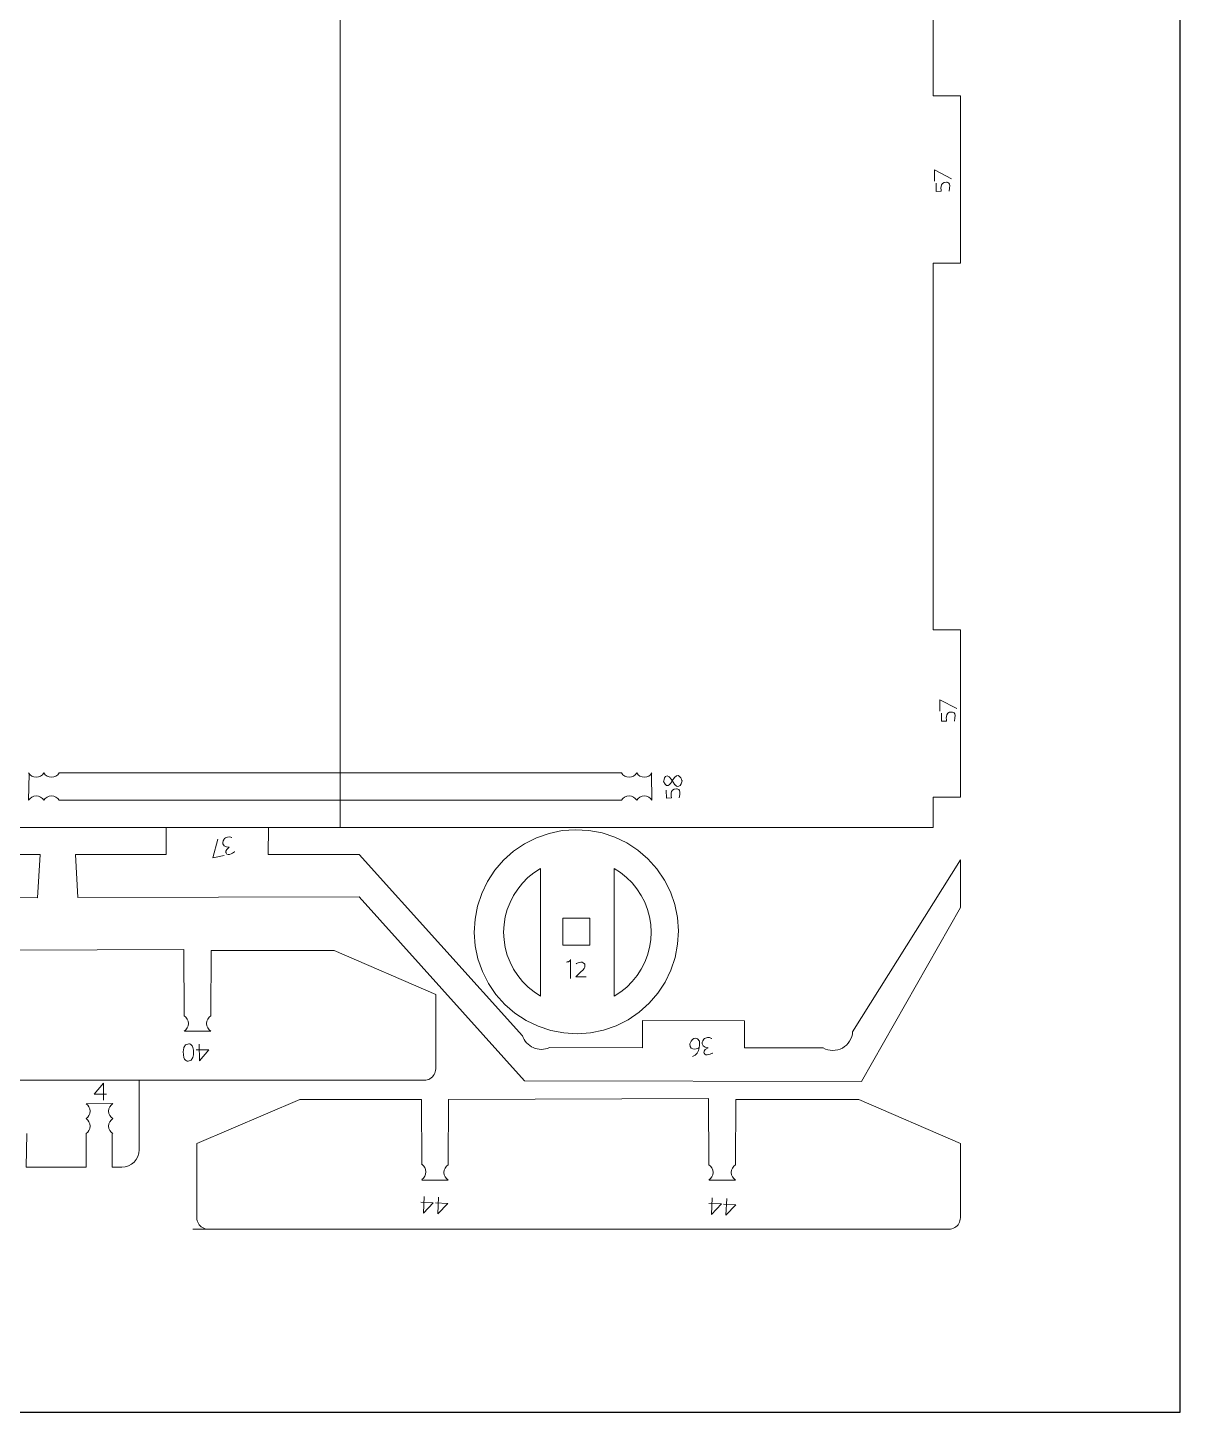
# Model space of a CAD drawing. Header units: centimetres. Extents: x -25 to 25, y -32.5 to 32.5.
# Drawn here: x 12.04 to 25, y -32.5 to -16.92 of the extents above; entities that cross this region are included whole.
import ezdxf

# ---------------------------------------------------------------- set-up
doc = ezdxf.new("R2010")
doc.units = ezdxf.units.CM
doc.header["$MEASUREMENT"] = 0
doc.layers.add('Capa 1', color=7, linetype='Continuous')

msp = doc.modelspace()

# ---------------------------------------------------------------- linework, layer by layer
at = {"layer": 'Capa 1', "color": 254}
msp.add_lwpolyline([(-25, -32.5), (25, -32.5), (25, 32.5), (-25, 32.5), (-25, -32.5)], close=True, dxfattribs=at)
at = {"layer": 'Capa 1', "color": 250, "lineweight": 9}
for points in [[(15.55188, -25.91747), (15.55188, -25.91747), (15.55188, -11.28713), (15.55188, -11.28713)], [(12.05219, -25.3142), (12.05219, -25.3142), (12.04608, -25.61148), (12.04608, -25.61148)], [(15.55188, -25.30547), (15.55188, -25.30547), (12.38953, -25.30547), (12.38953, -25.30547)], [(15.55188, -25.30547), (15.55188, -25.30547), (18.71423, -25.30547), (18.71423, -25.30547)], [(19.05157, -25.3142), (19.05157, -25.3142), (19.05768, -25.61148), (19.05768, -25.61148)], [(12.3897, -25.61148), (12.3897, -25.61148), (15.55188, -25.61147), (15.55188, -25.61147)], [(18.71406, -25.61148), (18.71406, -25.61148), (15.55188, -25.61147), (15.55188, -25.61147)], [(8.88357, -25.91747), (8.88357, -25.91747), (15.55188, -25.91747), (15.55188, -25.91747)], [(13.79838, -28.21075), (13.79838, -28.21075), (14.09505, -28.21075), (14.09505, -28.21075)], [(13.29051, -28.76164), (13.29051, -28.76164), (10.6414, -28.76164), (10.6414, -28.76164)], [(15.93962, -28.76164), (15.93962, -28.76164), (13.29051, -28.76164), (13.29051, -28.76164)], [(16.49706, -28.76273), (16.49706, -28.76273), (15.93962, -28.76164), (15.93962, -28.76164)], [(12.99192, -29.02665), (12.99192, -29.02665), (12.69191, -29.02681), (12.69191, -29.02681)], [(16.46813, -29.88664), (16.46813, -29.88664), (16.76481, -29.88664), (16.76481, -29.88664)], [(19.69993, -29.88664), (19.69993, -29.88664), (19.9966, -29.88664), (19.9966, -29.88664)], [(16.54295, -30.43753), (16.54295, -30.43753), (13.89384, -30.43753), (13.89384, -30.43753)], [(19.19206, -30.43753), (19.19206, -30.43753), (16.54295, -30.43753), (16.54295, -30.43753)], [(21.84117, -30.43753), (21.84117, -30.43753), (19.19206, -30.43753), (19.19206, -30.43753)], [(22.39861, -30.43862), (22.39861, -30.43862), (21.84117, -30.43753), (21.84117, -30.43753)]]:
    msp.add_open_spline(points, degree=3, dxfattribs=at)
for points, knots in [([(22.22019, -11.28713), (22.22019, -11.28713), (22.22019, -11.67627), (22.22019, -11.67627), (22.22019, -11.67627), (22.22019, -11.67627), (22.52619, -11.67627), (22.52619, -11.67627), (22.52619, -11.67627), (22.52619, -11.67627), (22.52619, -13.55805), (22.52619, -13.55805), (22.52619, -13.55805), (22.52619, -13.55805), (22.22019, -13.55805), (22.22019, -13.55805), (22.22019, -13.55805), (22.22019, -13.55805), (22.22019, -17.6855), (22.22019, -17.6855), (22.22019, -17.6855), (22.22019, -17.6855), (22.52619, -17.6855), (22.52619, -17.6855), (22.52619, -17.6855), (22.52619, -17.6855), (22.52619, -19.56728), (22.52619, -19.56728), (22.52619, -19.56728), (22.52619, -19.56728), (22.22019, -19.56728), (22.22019, -19.56728), (22.22019, -19.56728), (22.22019, -19.56728), (22.22019, -23.69473), (22.22019, -23.69473), (22.22019, -23.69473), (22.22019, -23.69473), (22.52619, -23.69473), (22.52619, -23.69473), (22.52619, -23.69473), (22.52619, -23.69473), (22.52619, -25.57651), (22.52619, -25.57651), (22.52619, -25.57651), (22.52619, -25.57651), (22.22019, -25.57651), (22.22019, -25.57651), (22.22019, -25.57651), (22.22019, -25.57651), (22.22019, -25.91747), (22.22019, -25.91747)], [0, 0, 0, 0, 0.07142857, 0.07142857, 0.07142857, 0.07142857, 0.14285714, 0.14285714, 0.14285714, 0.14285714, 0.21428571, 0.21428571, 0.21428571, 0.21428571, 0.28571429, 0.28571429, 0.28571429, 0.28571429, 0.35714286, 0.35714286, 0.35714286, 0.35714286, 0.42857143, 0.42857143, 0.42857143, 0.42857143, 0.5, 0.5, 0.5, 0.5, 0.57142857, 0.57142857, 0.57142857, 0.57142857, 0.64285714, 0.64285714, 0.64285714, 0.64285714, 0.71428571, 0.71428571, 0.71428571, 0.71428571, 0.78571429, 0.78571429, 0.78571429, 0.78571429, 0.85714286, 0.85714286, 0.85714286, 0.85714286, 1, 1, 1, 1]), ([(12.04592, -25.30547), (12.06405, -25.33372), (12.09575, -25.35245), (12.13182, -25.35245), (12.13182, -25.35245), (12.16789, -25.35245), (12.19959, -25.33372), (12.21773, -25.30547)], [0, 0, 0, 0, 0.33333333, 0.33333333, 0.33333333, 0.33333333, 1, 1, 1, 1]), ([(12.21773, -25.30547), (12.23586, -25.33372), (12.26756, -25.35245), (12.30363, -25.35245), (12.30363, -25.35245), (12.3397, -25.35245), (12.3714, -25.33372), (12.38953, -25.30547)], [0, 0, 0, 0, 0.33333333, 0.33333333, 0.33333333, 0.33333333, 1, 1, 1, 1]), ([(18.88604, -25.30547), (18.8679, -25.33372), (18.8362, -25.35245), (18.80013, -25.35245), (18.80013, -25.35245), (18.76407, -25.35245), (18.73236, -25.33372), (18.71423, -25.30547)], [0, 0, 0, 0, 0.33333333, 0.33333333, 0.33333333, 0.33333333, 1, 1, 1, 1]), ([(19.05785, -25.30547), (19.03971, -25.33372), (19.00801, -25.35245), (18.97194, -25.35245), (18.97194, -25.35245), (18.93587, -25.35245), (18.90417, -25.33372), (18.88604, -25.30547)], [0, 0, 0, 0, 0.33333333, 0.33333333, 0.33333333, 0.33333333, 1, 1, 1, 1]), ([(12.04608, -25.61148), (12.06422, -25.58322), (12.09592, -25.5645), (12.13198, -25.5645), (12.13198, -25.5645), (12.16805, -25.5645), (12.19975, -25.58322), (12.21789, -25.61148)], [0, 0, 0, 0, 0.33333333, 0.33333333, 0.33333333, 0.33333333, 1, 1, 1, 1]), ([(12.21789, -25.61148), (12.23602, -25.58322), (12.26773, -25.5645), (12.30379, -25.5645), (12.30379, -25.5645), (12.33986, -25.5645), (12.37156, -25.58322), (12.3897, -25.61148)], [0, 0, 0, 0, 0.33333333, 0.33333333, 0.33333333, 0.33333333, 1, 1, 1, 1]), ([(22.22019, -25.91747), (22.22019, -25.91747), (15.55188, -25.91747), (15.55188, -25.91747), (15.55188, -25.91747), (15.55188, -25.91747), (15.55188, -25.61147), (15.55188, -25.61147)], [0, 0, 0, 0, 0.33333333, 0.33333333, 0.33333333, 0.33333333, 1, 1, 1, 1]), ([(18.88587, -25.61148), (18.86774, -25.58322), (18.83604, -25.5645), (18.79997, -25.5645), (18.79997, -25.5645), (18.7639, -25.5645), (18.7322, -25.58322), (18.71406, -25.61148)], [0, 0, 0, 0, 0.33333333, 0.33333333, 0.33333333, 0.33333333, 1, 1, 1, 1]), ([(19.05768, -25.61148), (19.03955, -25.58322), (19.00785, -25.5645), (18.97178, -25.5645), (18.97178, -25.5645), (18.93571, -25.5645), (18.90401, -25.58322), (18.88587, -25.61148)], [0, 0, 0, 0, 0.33333333, 0.33333333, 0.33333333, 0.33333333, 1, 1, 1, 1]), ([(7.12025, -28.7615), (7.12025, -28.7615), (8.9847, -26.69455), (8.9847, -26.69455), (8.9847, -26.69455), (8.9847, -26.69455), (12.14781, -26.71185), (12.14781, -26.71185), (12.14781, -26.71185), (12.14781, -26.71185), (12.17443, -26.2246), (12.17443, -26.2246), (12.17443, -26.2246), (12.17443, -26.2246), (11.15381, -26.22347), (11.15381, -26.22347), (11.15381, -26.22347), (11.15381, -26.22347), (11.15415, -25.91747), (11.15415, -25.91747), (11.15415, -25.91747), (11.15415, -25.91747), (10.00595, -25.91619), (10.00595, -25.91619), (10.00595, -25.91619), (10.00595, -25.91619), (10.0056, -26.22219), (10.0056, -26.22219), (10.0056, -26.22219), (10.0056, -26.22219), (8.98498, -26.22106), (8.98498, -26.22106), (8.98498, -26.22106), (8.98498, -26.22106), (7.14273, -28.25347), (7.14273, -28.25347), (7.14273, -28.25347), (7.12302, -28.31337), (7.07889, -28.36213), (7.02125, -28.3877), (7.02125, -28.3877), (6.96361, -28.41326), (6.89752, -28.41311), (6.83989, -28.3875), (6.83989, -28.3875), (6.83989, -28.3875), (5.79313, -28.38634), (5.79313, -28.38634), (5.79313, -28.38634), (5.79313, -28.38634), (5.79346, -28.08034), (5.79346, -28.08034), (5.79346, -28.08034), (5.79346, -28.08034), (4.64526, -28.07906), (4.64526, -28.07906), (4.64526, -28.07906), (4.64526, -28.07906), (4.64492, -28.38506), (4.64492, -28.38506), (4.64492, -28.38506), (4.64492, -28.38506), (3.76102, -28.38408), (3.76102, -28.38408), (3.76102, -28.38408), (3.69377, -28.42139), (3.61206, -28.42143), (3.54478, -28.38419), (3.54478, -28.38419), (3.4775, -28.34694), (3.43412, -28.27694), (3.43004, -28.20015), (3.43004, -28.20015), (3.43004, -28.20015), (2.22329, -26.26458), (2.22329, -26.26458), (2.22329, -26.26458), (2.22329, -26.26458), (2.22196, -26.7995), (2.22196, -26.7995), (2.22196, -26.7995), (2.22196, -26.7995), (3.32849, -28.76181), (3.32849, -28.76181)], [0, 0, 0, 0, 0.04545455, 0.04545455, 0.04545455, 0.04545455, 0.09090909, 0.09090909, 0.09090909, 0.09090909, 0.13636364, 0.13636364, 0.13636364, 0.13636364, 0.18181818, 0.18181818, 0.18181818, 0.18181818, 0.22727273, 0.22727273, 0.22727273, 0.22727273, 0.27272727, 0.27272727, 0.27272727, 0.27272727, 0.31818182, 0.31818182, 0.31818182, 0.31818182, 0.36363636, 0.36363636, 0.36363636, 0.36363636, 0.40909091, 0.40909091, 0.40909091, 0.40909091, 0.45454545, 0.45454545, 0.45454545, 0.45454545, 0.5, 0.5, 0.5, 0.5, 0.54545455, 0.54545455, 0.54545455, 0.54545455, 0.59090909, 0.59090909, 0.59090909, 0.59090909, 0.63636364, 0.63636364, 0.63636364, 0.63636364, 0.68181818, 0.68181818, 0.68181818, 0.68181818, 0.72727273, 0.72727273, 0.72727273, 0.72727273, 0.77272727, 0.77272727, 0.77272727, 0.77272727, 0.81818182, 0.81818182, 0.81818182, 0.81818182, 0.86363636, 0.86363636, 0.86363636, 0.86363636, 0.90909091, 0.90909091, 0.90909091, 0.90909091, 1, 1, 1, 1]), ([(14.74266, -25.91747), (14.74266, -25.91747), (14.74232, -26.22353), (14.74232, -26.22353), (14.74232, -26.22353), (14.74232, -26.22353), (15.76314, -26.22469), (15.76314, -26.22469), (15.76314, -26.22469), (15.76314, -26.22469), (17.60119, -28.26163), (17.60119, -28.26163), (17.60119, -28.26163), (17.62077, -28.32158), (17.6648, -28.37046), (17.7224, -28.39616), (17.7224, -28.39616), (17.78, -28.42185), (17.84609, -28.42184), (17.9038, -28.39636), (17.9038, -28.39636), (17.9038, -28.39636), (18.95077, -28.39755), (18.95077, -28.39755), (18.95077, -28.39755), (18.95077, -28.39755), (18.95111, -28.09149), (18.95111, -28.09149), (18.95111, -28.09149), (18.95111, -28.09149), (20.09954, -28.09279), (20.09954, -28.09279), (20.09954, -28.09279), (20.09954, -28.09279), (20.0992, -28.39885), (20.0992, -28.39885), (20.0992, -28.39885), (20.0992, -28.39885), (20.98327, -28.39985), (20.98327, -28.39985), (20.98327, -28.39985), (21.05045, -28.43731), (21.13218, -28.43754), (21.19955, -28.40044), (21.19955, -28.40044), (21.26693, -28.36334), (21.31048, -28.29342), (21.31473, -28.21663), (21.31473, -28.21663), (21.31473, -28.21663), (22.52606, -26.28338), (22.52606, -26.28338), (22.52606, -26.28338), (22.52606, -26.28338), (22.52619, -26.81841), (22.52619, -26.81841), (22.52619, -26.81841), (22.52619, -26.81841), (21.41504, -28.77862), (21.41504, -28.77862), (21.41504, -28.77862), (21.41504, -28.77862), (17.62254, -28.76981), (17.62254, -28.76981), (17.62254, -28.76981), (17.62254, -28.76981), (15.76236, -26.69827), (15.76236, -26.69827), (15.76236, -26.69827), (15.76236, -26.69827), (12.59859, -26.70848), (12.59859, -26.70848), (12.59859, -26.70848), (12.59859, -26.70848), (12.57307, -26.22108), (12.57307, -26.22108), (12.57307, -26.22108), (12.57307, -26.22108), (13.59389, -26.22223), (13.59389, -26.22223), (13.59389, -26.22223), (13.59389, -26.22223), (13.59424, -25.91617), (13.59424, -25.91617)], [0, 0, 0, 0, 0.04545455, 0.04545455, 0.04545455, 0.04545455, 0.09090909, 0.09090909, 0.09090909, 0.09090909, 0.13636364, 0.13636364, 0.13636364, 0.13636364, 0.18181818, 0.18181818, 0.18181818, 0.18181818, 0.22727273, 0.22727273, 0.22727273, 0.22727273, 0.27272727, 0.27272727, 0.27272727, 0.27272727, 0.31818182, 0.31818182, 0.31818182, 0.31818182, 0.36363636, 0.36363636, 0.36363636, 0.36363636, 0.40909091, 0.40909091, 0.40909091, 0.40909091, 0.45454545, 0.45454545, 0.45454545, 0.45454545, 0.5, 0.5, 0.5, 0.5, 0.54545455, 0.54545455, 0.54545455, 0.54545455, 0.59090909, 0.59090909, 0.59090909, 0.59090909, 0.63636364, 0.63636364, 0.63636364, 0.63636364, 0.68181818, 0.68181818, 0.68181818, 0.68181818, 0.72727273, 0.72727273, 0.72727273, 0.72727273, 0.77272727, 0.77272727, 0.77272727, 0.77272727, 0.81818182, 0.81818182, 0.81818182, 0.81818182, 0.86363636, 0.86363636, 0.86363636, 0.86363636, 0.90909091, 0.90909091, 0.90909091, 0.90909091, 1, 1, 1, 1]), ([(18.91312, -27.99716), (18.91312, -27.99716), (18.7889, -28.08158), (18.7889, -28.08158), (18.7889, -28.08158), (18.7889, -28.08158), (18.65472, -28.14906), (18.65472, -28.14906), (18.65472, -28.14906), (18.65472, -28.14906), (18.51288, -28.19845), (18.51288, -28.19845), (18.51288, -28.19845), (18.51288, -28.19845), (18.36581, -28.22891), (18.36581, -28.22891), (18.36581, -28.22891), (18.36581, -28.22891), (18.21602, -28.2399), (18.21602, -28.2399), (18.21602, -28.2399), (18.21602, -28.2399), (18.06608, -28.23125), (18.06608, -28.23125), (18.06608, -28.23125), (18.06608, -28.23125), (17.91855, -28.20311), (17.91855, -28.20311), (17.91855, -28.20311), (17.91855, -28.20311), (17.77595, -28.15594), (17.77595, -28.15594), (17.77595, -28.15594), (17.77595, -28.15594), (17.64073, -28.09057), (17.64073, -28.09057), (17.64073, -28.09057), (17.64073, -28.09057), (17.5152, -28.00811), (17.5152, -28.00811), (17.5152, -28.00811), (17.5152, -28.00811), (17.40151, -27.90997), (17.40151, -27.90997), (17.40151, -27.90997), (17.40151, -27.90997), (17.3016, -27.79783), (17.3016, -27.79783), (17.3016, -27.79783), (17.3016, -27.79783), (17.21718, -27.6736), (17.21718, -27.6736), (17.21718, -27.6736), (17.21718, -27.6736), (17.1497, -27.53942), (17.1497, -27.53942), (17.1497, -27.53942), (17.1497, -27.53942), (17.10031, -27.39758), (17.10031, -27.39758), (17.10031, -27.39758), (17.10031, -27.39758), (17.06986, -27.25051), (17.06986, -27.25051), (17.06986, -27.25051), (17.06986, -27.25051), (17.05886, -27.10072), (17.05886, -27.10072), (17.05886, -27.10072), (17.05886, -27.10072), (17.06751, -26.95078), (17.06751, -26.95078), (17.06751, -26.95078), (17.06751, -26.95078), (17.09566, -26.80325), (17.09566, -26.80325), (17.09566, -26.80325), (17.09566, -26.80325), (17.14282, -26.66065), (17.14282, -26.66065), (17.14282, -26.66065), (17.14282, -26.66065), (17.2082, -26.52543), (17.2082, -26.52543), (17.2082, -26.52543), (17.2082, -26.52543), (17.29066, -26.3999), (17.29066, -26.3999), (17.29066, -26.3999), (17.29066, -26.3999), (17.3888, -26.28621), (17.3888, -26.28621), (17.3888, -26.28621), (17.3888, -26.28621), (17.50094, -26.1863), (17.50094, -26.1863), (17.50094, -26.1863), (17.50094, -26.1863), (17.62516, -26.10189), (17.62516, -26.10189), (17.62516, -26.10189), (17.62516, -26.10189), (17.75934, -26.03441), (17.75934, -26.03441), (17.75934, -26.03441), (17.75934, -26.03441), (17.90118, -25.98502), (17.90118, -25.98502), (17.90118, -25.98502), (17.90118, -25.98502), (18.04825, -25.95456), (18.04825, -25.95456), (18.04825, -25.95456), (18.04825, -25.95456), (18.19804, -25.94357), (18.19804, -25.94357), (18.19804, -25.94357), (18.19804, -25.94357), (18.34799, -25.95222), (18.34799, -25.95222), (18.34799, -25.95222), (18.34799, -25.95222), (18.49552, -25.98036), (18.49552, -25.98036), (18.49552, -25.98036), (18.49552, -25.98036), (18.63811, -26.02753), (18.63811, -26.02753), (18.63811, -26.02753), (18.63811, -26.02753), (18.77333, -26.0929), (18.77333, -26.0929), (18.77333, -26.0929), (18.77333, -26.0929), (18.89886, -26.17536), (18.89886, -26.17536), (18.89886, -26.17536), (18.89886, -26.17536), (19.01255, -26.2735), (19.01255, -26.2735), (19.01255, -26.2735), (19.01255, -26.2735), (19.11246, -26.38564), (19.11246, -26.38564), (19.11246, -26.38564), (19.11246, -26.38564), (19.19688, -26.50987), (19.19688, -26.50987), (19.19688, -26.50987), (19.19688, -26.50987), (19.26436, -26.64404), (19.26436, -26.64404), (19.26436, -26.64404), (19.26436, -26.64404), (19.31375, -26.78588), (19.31375, -26.78588), (19.31375, -26.78588), (19.31375, -26.78588), (19.3442, -26.93296), (19.3442, -26.93296), (19.3442, -26.93296), (19.3442, -26.93296), (19.3552, -27.08275), (19.3552, -27.08275), (19.3552, -27.08275), (19.3552, -27.08275), (19.34655, -27.23269), (19.34655, -27.23269), (19.34655, -27.23269), (19.34655, -27.23269), (19.3184, -27.38022), (19.3184, -27.38022), (19.3184, -27.38022), (19.3184, -27.38022), (19.27124, -27.52281), (19.27124, -27.52281), (19.27124, -27.52281), (19.27124, -27.52281), (19.20587, -27.65803), (19.20587, -27.65803), (19.20587, -27.65803), (19.20587, -27.65803), (19.12341, -27.78356), (19.12341, -27.78356), (19.12341, -27.78356), (19.12341, -27.78356), (19.02527, -27.89726), (19.02527, -27.89726), (19.02527, -27.89726), (19.02527, -27.89726), (18.91312, -27.99716), (18.91312, -27.99716)], [0, 0, 0, 0, 0.02040816, 0.02040816, 0.02040816, 0.02040816, 0.04081633, 0.04081633, 0.04081633, 0.04081633, 0.06122449, 0.06122449, 0.06122449, 0.06122449, 0.08163265, 0.08163265, 0.08163265, 0.08163265, 0.10204082, 0.10204082, 0.10204082, 0.10204082, 0.12244898, 0.12244898, 0.12244898, 0.12244898, 0.14285714, 0.14285714, 0.14285714, 0.14285714, 0.16326531, 0.16326531, 0.16326531, 0.16326531, 0.18367347, 0.18367347, 0.18367347, 0.18367347, 0.20408163, 0.20408163, 0.20408163, 0.20408163, 0.2244898, 0.2244898, 0.2244898, 0.2244898, 0.24489796, 0.24489796, 0.24489796, 0.24489796, 0.26530612, 0.26530612, 0.26530612, 0.26530612, 0.28571429, 0.28571429, 0.28571429, 0.28571429, 0.30612245, 0.30612245, 0.30612245, 0.30612245, 0.32653061, 0.32653061, 0.32653061, 0.32653061, 0.34693878, 0.34693878, 0.34693878, 0.34693878, 0.36734694, 0.36734694, 0.36734694, 0.36734694, 0.3877551, 0.3877551, 0.3877551, 0.3877551, 0.40816327, 0.40816327, 0.40816327, 0.40816327, 0.42857143, 0.42857143, 0.42857143, 0.42857143, 0.44897959, 0.44897959, 0.44897959, 0.44897959, 0.46938776, 0.46938776, 0.46938776, 0.46938776, 0.48979592, 0.48979592, 0.48979592, 0.48979592, 0.51020408, 0.51020408, 0.51020408, 0.51020408, 0.53061224, 0.53061224, 0.53061224, 0.53061224, 0.55102041, 0.55102041, 0.55102041, 0.55102041, 0.57142857, 0.57142857, 0.57142857, 0.57142857, 0.59183673, 0.59183673, 0.59183673, 0.59183673, 0.6122449, 0.6122449, 0.6122449, 0.6122449, 0.63265306, 0.63265306, 0.63265306, 0.63265306, 0.65306122, 0.65306122, 0.65306122, 0.65306122, 0.67346939, 0.67346939, 0.67346939, 0.67346939, 0.69387755, 0.69387755, 0.69387755, 0.69387755, 0.71428571, 0.71428571, 0.71428571, 0.71428571, 0.73469388, 0.73469388, 0.73469388, 0.73469388, 0.75510204, 0.75510204, 0.75510204, 0.75510204, 0.7755102, 0.7755102, 0.7755102, 0.7755102, 0.79591837, 0.79591837, 0.79591837, 0.79591837, 0.81632653, 0.81632653, 0.81632653, 0.81632653, 0.83673469, 0.83673469, 0.83673469, 0.83673469, 0.85714286, 0.85714286, 0.85714286, 0.85714286, 0.87755102, 0.87755102, 0.87755102, 0.87755102, 0.89795918, 0.89795918, 0.89795918, 0.89795918, 0.91836735, 0.91836735, 0.91836735, 0.91836735, 0.93877551, 0.93877551, 0.93877551, 0.93877551, 0.95918367, 0.95918367, 0.95918367, 0.95918367, 1, 1, 1, 1]), ([(17.80299, -26.38048), (17.80299, -26.38048), (17.80299, -27.8168), (17.80299, -27.8168), (17.80299, -27.8168), (17.80299, -27.8168), (17.73075, -27.76873), (17.73075, -27.76873), (17.73075, -27.76873), (17.73075, -27.76873), (17.66338, -27.71412), (17.66338, -27.71412), (17.66338, -27.71412), (17.66338, -27.71412), (17.60208, -27.65278), (17.60208, -27.65278), (17.60208, -27.65278), (17.60208, -27.65278), (17.54753, -27.58537), (17.54753, -27.58537), (17.54753, -27.58537), (17.54753, -27.58537), (17.50031, -27.51263), (17.50031, -27.51263), (17.50031, -27.51263), (17.50031, -27.51263), (17.46095, -27.43535), (17.46095, -27.43535), (17.46095, -27.43535), (17.46095, -27.43535), (17.42987, -27.35439), (17.42987, -27.35439), (17.42987, -27.35439), (17.42987, -27.35439), (17.40742, -27.27063), (17.40742, -27.27063), (17.40742, -27.27063), (17.40742, -27.27063), (17.39384, -27.18498), (17.39384, -27.18498), (17.39384, -27.18498), (17.39384, -27.18498), (17.38928, -27.09838), (17.38928, -27.09838), (17.38928, -27.09838), (17.38928, -27.09838), (17.39379, -27.01177), (17.39379, -27.01177), (17.39379, -27.01177), (17.39379, -27.01177), (17.40731, -26.92611), (17.40731, -26.92611), (17.40731, -26.92611), (17.40731, -26.92611), (17.42971, -26.84234), (17.42971, -26.84234), (17.42971, -26.84234), (17.42971, -26.84234), (17.46074, -26.76135), (17.46074, -26.76135), (17.46074, -26.76135), (17.46074, -26.76135), (17.50005, -26.68406), (17.50005, -26.68406), (17.50005, -26.68406), (17.50005, -26.68406), (17.54722, -26.61129), (17.54722, -26.61129), (17.54722, -26.61129), (17.54722, -26.61129), (17.60173, -26.54384), (17.60173, -26.54384), (17.60173, -26.54384), (17.60173, -26.54384), (17.66299, -26.48245), (17.66299, -26.48245), (17.66299, -26.48245), (17.66299, -26.48245), (17.73032, -26.4278), (17.73032, -26.4278), (17.73032, -26.4278), (17.73032, -26.4278), (17.80299, -26.38048), (17.80299, -26.38048)], [0, 0, 0, 0, 0.04545455, 0.04545455, 0.04545455, 0.04545455, 0.09090909, 0.09090909, 0.09090909, 0.09090909, 0.13636364, 0.13636364, 0.13636364, 0.13636364, 0.18181818, 0.18181818, 0.18181818, 0.18181818, 0.22727273, 0.22727273, 0.22727273, 0.22727273, 0.27272727, 0.27272727, 0.27272727, 0.27272727, 0.31818182, 0.31818182, 0.31818182, 0.31818182, 0.36363636, 0.36363636, 0.36363636, 0.36363636, 0.40909091, 0.40909091, 0.40909091, 0.40909091, 0.45454545, 0.45454545, 0.45454545, 0.45454545, 0.5, 0.5, 0.5, 0.5, 0.54545455, 0.54545455, 0.54545455, 0.54545455, 0.59090909, 0.59090909, 0.59090909, 0.59090909, 0.63636364, 0.63636364, 0.63636364, 0.63636364, 0.68181818, 0.68181818, 0.68181818, 0.68181818, 0.72727273, 0.72727273, 0.72727273, 0.72727273, 0.77272727, 0.77272727, 0.77272727, 0.77272727, 0.81818182, 0.81818182, 0.81818182, 0.81818182, 0.86363636, 0.86363636, 0.86363636, 0.86363636, 0.90909091, 0.90909091, 0.90909091, 0.90909091, 1, 1, 1, 1]), ([(18.63225, -27.81574), (18.63225, -27.81574), (18.63225, -26.37943), (18.63225, -26.37943), (18.63225, -26.37943), (18.63225, -26.37943), (18.70517, -26.42666), (18.70517, -26.42666), (18.70517, -26.42666), (18.70517, -26.42666), (18.77275, -26.48125), (18.77275, -26.48125), (18.77275, -26.48125), (18.77275, -26.48125), (18.83425, -26.54262), (18.83425, -26.54262), (18.83425, -26.54262), (18.83425, -26.54262), (18.88899, -26.61009), (18.88899, -26.61009), (18.88899, -26.61009), (18.88899, -26.61009), (18.93636, -26.68291), (18.93636, -26.68291), (18.93636, -26.68291), (18.93636, -26.68291), (18.97586, -26.76029), (18.97586, -26.76029), (18.97586, -26.76029), (18.97586, -26.76029), (19.00705, -26.84138), (19.00705, -26.84138), (19.00705, -26.84138), (19.00705, -26.84138), (19.02958, -26.92529), (19.02958, -26.92529), (19.02958, -26.92529), (19.02958, -26.92529), (19.04321, -27.01109), (19.04321, -27.01109), (19.04321, -27.01109), (19.04321, -27.01109), (19.04779, -27.09785), (19.04779, -27.09785), (19.04779, -27.09785), (19.04779, -27.09785), (19.04327, -27.18461), (19.04327, -27.18461), (19.04327, -27.18461), (19.04327, -27.18461), (19.02969, -27.27042), (19.02969, -27.27042), (19.02969, -27.27042), (19.02969, -27.27042), (19.00721, -27.35434), (19.00721, -27.35434), (19.00721, -27.35434), (19.00721, -27.35434), (18.97608, -27.43545), (18.97608, -27.43545), (18.97608, -27.43545), (18.97608, -27.43545), (18.93663, -27.51286), (18.93663, -27.51286), (18.93663, -27.51286), (18.93663, -27.51286), (18.88929, -27.58571), (18.88929, -27.58571), (18.88929, -27.58571), (18.88929, -27.58571), (18.8346, -27.65321), (18.8346, -27.65321), (18.8346, -27.65321), (18.8346, -27.65321), (18.77314, -27.71462), (18.77314, -27.71462), (18.77314, -27.71462), (18.77314, -27.71462), (18.7056, -27.76926), (18.7056, -27.76926), (18.7056, -27.76926), (18.7056, -27.76926), (18.63225, -27.81574), (18.63225, -27.81574)], [0, 0, 0, 0, 0.04545455, 0.04545455, 0.04545455, 0.04545455, 0.09090909, 0.09090909, 0.09090909, 0.09090909, 0.13636364, 0.13636364, 0.13636364, 0.13636364, 0.18181818, 0.18181818, 0.18181818, 0.18181818, 0.22727273, 0.22727273, 0.22727273, 0.22727273, 0.27272727, 0.27272727, 0.27272727, 0.27272727, 0.31818182, 0.31818182, 0.31818182, 0.31818182, 0.36363636, 0.36363636, 0.36363636, 0.36363636, 0.40909091, 0.40909091, 0.40909091, 0.40909091, 0.45454545, 0.45454545, 0.45454545, 0.45454545, 0.5, 0.5, 0.5, 0.5, 0.54545455, 0.54545455, 0.54545455, 0.54545455, 0.59090909, 0.59090909, 0.59090909, 0.59090909, 0.63636364, 0.63636364, 0.63636364, 0.63636364, 0.68181818, 0.68181818, 0.68181818, 0.68181818, 0.72727273, 0.72727273, 0.72727273, 0.72727273, 0.77272727, 0.77272727, 0.77272727, 0.77272727, 0.81818182, 0.81818182, 0.81818182, 0.81818182, 0.86363636, 0.86363636, 0.86363636, 0.86363636, 0.90909091, 0.90909091, 0.90909091, 0.90909091, 1, 1, 1, 1]), ([(18.05404, -26.93874), (18.05404, -26.93874), (18.36004, -26.93874), (18.36004, -26.93874), (18.36004, -26.93874), (18.36004, -26.93874), (18.36004, -27.24474), (18.36004, -27.24474), (18.36004, -27.24474), (18.36004, -27.24474), (18.05404, -27.24474), (18.05404, -27.24474), (18.05404, -27.24474), (18.05404, -27.24474), (18.05404, -26.93874), (18.05404, -26.93874)], [0, 0, 0, 0, 0.2, 0.2, 0.2, 0.2, 0.4, 0.4, 0.4, 0.4, 0.6, 0.6, 0.6, 0.6, 1, 1, 1, 1]), ([(10.86326, -28.03894), (10.86326, -28.03894), (10.86898, -27.30452), (10.86898, -27.30452), (10.86898, -27.30452), (10.86898, -27.30452), (13.79127, -27.29101), (13.79127, -27.29101), (13.79127, -27.29101), (13.79127, -27.29101), (13.79611, -28.03854), (13.79611, -28.03854)], [0, 0, 0, 0, 0.25, 0.25, 0.25, 0.25, 0.5, 0.5, 0.5, 0.5, 1, 1, 1, 1]), ([(14.09505, -28.03894), (14.09505, -28.03894), (14.0985, -27.30452), (14.0985, -27.30452), (14.0985, -27.30452), (14.0985, -27.30452), (15.4839, -27.30452), (15.4839, -27.30452), (15.4839, -27.30452), (15.4839, -27.30452), (16.62464, -27.79988), (16.62464, -27.79988), (16.62464, -27.79988), (16.62464, -27.79988), (16.62464, -28.63516), (16.62464, -28.63516), (16.62464, -28.63516), (16.62464, -28.63516), (16.62355, -28.6518), (16.62355, -28.6518), (16.62355, -28.6518), (16.62355, -28.6518), (16.62029, -28.66818), (16.62029, -28.66818), (16.62029, -28.66818), (16.62029, -28.66818), (16.61493, -28.68397), (16.61493, -28.68397), (16.61493, -28.68397), (16.61493, -28.68397), (16.60755, -28.69894), (16.60755, -28.69894), (16.60755, -28.69894), (16.60755, -28.69894), (16.59828, -28.71282), (16.59828, -28.71282), (16.59828, -28.71282), (16.59828, -28.71282), (16.58727, -28.72537), (16.58727, -28.72537), (16.58727, -28.72537), (16.58727, -28.72537), (16.57473, -28.73637), (16.57473, -28.73637), (16.57473, -28.73637), (16.57473, -28.73637), (16.56085, -28.74563), (16.56085, -28.74563), (16.56085, -28.74563), (16.56085, -28.74563), (16.54588, -28.75302), (16.54588, -28.75302), (16.54588, -28.75302), (16.54588, -28.75302), (16.53008, -28.75838), (16.53008, -28.75838), (16.53008, -28.75838), (16.53008, -28.75838), (16.51372, -28.76164), (16.51372, -28.76164), (16.51372, -28.76164), (16.51372, -28.76164), (16.49706, -28.76273), (16.49706, -28.76273)], [0, 0, 0, 0, 0.05882353, 0.05882353, 0.05882353, 0.05882353, 0.11764706, 0.11764706, 0.11764706, 0.11764706, 0.17647059, 0.17647059, 0.17647059, 0.17647059, 0.23529412, 0.23529412, 0.23529412, 0.23529412, 0.29411765, 0.29411765, 0.29411765, 0.29411765, 0.35294118, 0.35294118, 0.35294118, 0.35294118, 0.41176471, 0.41176471, 0.41176471, 0.41176471, 0.47058824, 0.47058824, 0.47058824, 0.47058824, 0.52941176, 0.52941176, 0.52941176, 0.52941176, 0.58823529, 0.58823529, 0.58823529, 0.58823529, 0.64705882, 0.64705882, 0.64705882, 0.64705882, 0.70588235, 0.70588235, 0.70588235, 0.70588235, 0.76470588, 0.76470588, 0.76470588, 0.76470588, 0.82352941, 0.82352941, 0.82352941, 0.82352941, 0.88235294, 0.88235294, 0.88235294, 0.88235294, 1, 1, 1, 1]), ([(13.79611, -28.21035), (13.82436, -28.19221), (13.84309, -28.16051), (13.84309, -28.12444), (13.84309, -28.12444), (13.84309, -28.08837), (13.82436, -28.05667), (13.79611, -28.03854)], [0, 0, 0, 0, 0.33333333, 0.33333333, 0.33333333, 0.33333333, 1, 1, 1, 1]), ([(14.09505, -28.21075), (14.0668, -28.19261), (14.04807, -28.16091), (14.04807, -28.12484), (14.04807, -28.12484), (14.04807, -28.08877), (14.0668, -28.05707), (14.09505, -28.03894)], [0, 0, 0, 0, 0.33333333, 0.33333333, 0.33333333, 0.33333333, 1, 1, 1, 1]), ([(13.29051, -28.76164), (13.29051, -29.21547), (13.29051, -29.54482), (13.29051, -29.54482), (13.29051, -29.54482), (13.29051, -29.65262), (13.20231, -29.74082), (13.09451, -29.74082), (13.09451, -29.74082), (13.09451, -29.74082), (12.98591, -29.74082), (12.98591, -29.74082), (12.98591, -29.74082), (12.98591, -29.74082), (12.98591, -29.35935), (12.98591, -29.35935)], [0, 0, 0, 0, 0.2, 0.2, 0.2, 0.2, 0.4, 0.4, 0.4, 0.4, 0.6, 0.6, 0.6, 0.6, 1, 1, 1, 1]), ([(14.0493, -30.43753), (14.0493, -30.43753), (14.03294, -30.43427), (14.03294, -30.43427), (14.03294, -30.43427), (14.03294, -30.43427), (14.01714, -30.42891), (14.01714, -30.42891), (14.01714, -30.42891), (14.01714, -30.42891), (14.00218, -30.42152), (14.00218, -30.42152), (14.00218, -30.42152), (14.00218, -30.42152), (13.98831, -30.41225), (13.98831, -30.41225), (13.98831, -30.41225), (13.98831, -30.41225), (13.97576, -30.40126), (13.97576, -30.40126), (13.97576, -30.40126), (13.97576, -30.40126), (13.96476, -30.3887), (13.96476, -30.3887), (13.96476, -30.3887), (13.96476, -30.3887), (13.95549, -30.37483), (13.95549, -30.37483), (13.95549, -30.37483), (13.95549, -30.37483), (13.94812, -30.35986), (13.94812, -30.35986), (13.94812, -30.35986), (13.94812, -30.35986), (13.94276, -30.34405), (13.94276, -30.34405), (13.94276, -30.34405), (13.94276, -30.34405), (13.93951, -30.32769), (13.93951, -30.32769), (13.93951, -30.32769), (13.93951, -30.32769), (13.93843, -30.31105), (13.93843, -30.31105), (13.93843, -30.31105), (13.93843, -30.31105), (13.93873, -29.47577), (13.93873, -29.47577), (13.93873, -29.47577), (13.93873, -29.47577), (15.09509, -28.98041), (15.09509, -28.98041)], [0, 0, 0, 0, 0.07142857, 0.07142857, 0.07142857, 0.07142857, 0.14285714, 0.14285714, 0.14285714, 0.14285714, 0.21428571, 0.21428571, 0.21428571, 0.21428571, 0.28571429, 0.28571429, 0.28571429, 0.28571429, 0.35714286, 0.35714286, 0.35714286, 0.35714286, 0.42857143, 0.42857143, 0.42857143, 0.42857143, 0.5, 0.5, 0.5, 0.5, 0.57142857, 0.57142857, 0.57142857, 0.57142857, 0.64285714, 0.64285714, 0.64285714, 0.64285714, 0.71428571, 0.71428571, 0.71428571, 0.71428571, 0.78571429, 0.78571429, 0.78571429, 0.78571429, 0.85714286, 0.85714286, 0.85714286, 0.85714286, 1, 1, 1, 1]), ([(15.09509, -28.98041), (15.09509, -28.98041), (16.46452, -28.98041), (16.46452, -28.98041), (16.46452, -28.98041), (16.46452, -28.98041), (16.46813, -29.71483), (16.46813, -29.71483)], [0, 0, 0, 0, 0.33333333, 0.33333333, 0.33333333, 0.33333333, 1, 1, 1, 1]), ([(16.76481, -29.71483), (16.76481, -29.71483), (16.77053, -28.98041), (16.77053, -28.98041), (16.77053, -28.98041), (16.77053, -28.98041), (19.69282, -28.9669), (19.69282, -28.9669), (19.69282, -28.9669), (19.69282, -28.9669), (19.69766, -29.71443), (19.69766, -29.71443)], [0, 0, 0, 0, 0.25, 0.25, 0.25, 0.25, 0.5, 0.5, 0.5, 0.5, 1, 1, 1, 1]), ([(19.9966, -29.71483), (19.9966, -29.71483), (20.00005, -28.98041), (20.00005, -28.98041), (20.00005, -28.98041), (20.00005, -28.98041), (21.38545, -28.98041), (21.38545, -28.98041), (21.38545, -28.98041), (21.38545, -28.98041), (22.52619, -29.47577), (22.52619, -29.47577), (22.52619, -29.47577), (22.52619, -29.47577), (22.52619, -30.31105), (22.52619, -30.31105), (22.52619, -30.31105), (22.52619, -30.31105), (22.5251, -30.32769), (22.5251, -30.32769), (22.5251, -30.32769), (22.5251, -30.32769), (22.52184, -30.34407), (22.52184, -30.34407), (22.52184, -30.34407), (22.52184, -30.34407), (22.51648, -30.35986), (22.51648, -30.35986), (22.51648, -30.35986), (22.51648, -30.35986), (22.5091, -30.37483), (22.5091, -30.37483), (22.5091, -30.37483), (22.5091, -30.37483), (22.49983, -30.38871), (22.49983, -30.38871), (22.49983, -30.38871), (22.49983, -30.38871), (22.48882, -30.40126), (22.48882, -30.40126), (22.48882, -30.40126), (22.48882, -30.40126), (22.47628, -30.41226), (22.47628, -30.41226), (22.47628, -30.41226), (22.47628, -30.41226), (22.4624, -30.42152), (22.4624, -30.42152), (22.4624, -30.42152), (22.4624, -30.42152), (22.44743, -30.42891), (22.44743, -30.42891), (22.44743, -30.42891), (22.44743, -30.42891), (22.43163, -30.43427), (22.43163, -30.43427), (22.43163, -30.43427), (22.43163, -30.43427), (22.41527, -30.43753), (22.41527, -30.43753), (22.41527, -30.43753), (22.41527, -30.43753), (22.39861, -30.43862), (22.39861, -30.43862)], [0, 0, 0, 0, 0.05882353, 0.05882353, 0.05882353, 0.05882353, 0.11764706, 0.11764706, 0.11764706, 0.11764706, 0.17647059, 0.17647059, 0.17647059, 0.17647059, 0.23529412, 0.23529412, 0.23529412, 0.23529412, 0.29411765, 0.29411765, 0.29411765, 0.29411765, 0.35294118, 0.35294118, 0.35294118, 0.35294118, 0.41176471, 0.41176471, 0.41176471, 0.41176471, 0.47058824, 0.47058824, 0.47058824, 0.47058824, 0.52941176, 0.52941176, 0.52941176, 0.52941176, 0.58823529, 0.58823529, 0.58823529, 0.58823529, 0.64705882, 0.64705882, 0.64705882, 0.64705882, 0.70588235, 0.70588235, 0.70588235, 0.70588235, 0.76470588, 0.76470588, 0.76470588, 0.76470588, 0.82352941, 0.82352941, 0.82352941, 0.82352941, 0.88235294, 0.88235294, 0.88235294, 0.88235294, 1, 1, 1, 1]), ([(12.69191, -29.19525), (12.71961, -29.17747), (12.73797, -29.14639), (12.73797, -29.11103), (12.73797, -29.11103), (12.73797, -29.07567), (12.71961, -29.04459), (12.69191, -29.02681)], [0, 0, 0, 0, 0.33333333, 0.33333333, 0.33333333, 0.33333333, 1, 1, 1, 1]), ([(12.99192, -29.19509), (12.96422, -29.17731), (12.94586, -29.14623), (12.94586, -29.11087), (12.94586, -29.11087), (12.94586, -29.07551), (12.96422, -29.04443), (12.99192, -29.02665)], [0, 0, 0, 0, 0.33333333, 0.33333333, 0.33333333, 0.33333333, 1, 1, 1, 1]), ([(12.69191, -29.36369), (12.71961, -29.34591), (12.73797, -29.31483), (12.73797, -29.27947), (12.73797, -29.27947), (12.73797, -29.24411), (12.71961, -29.21303), (12.69191, -29.19525)], [0, 0, 0, 0, 0.33333333, 0.33333333, 0.33333333, 0.33333333, 1, 1, 1, 1]), ([(12.99192, -29.36353), (12.96422, -29.34575), (12.94586, -29.31467), (12.94586, -29.27931), (12.94586, -29.27931), (12.94586, -29.24395), (12.96422, -29.21287), (12.99192, -29.19509)], [0, 0, 0, 0, 0.33333333, 0.33333333, 0.33333333, 0.33333333, 1, 1, 1, 1]), ([(12.69191, -29.36369), (12.69191, -29.36369), (12.69191, -29.74082), (12.69191, -29.74082), (12.69191, -29.74082), (12.69191, -29.74082), (12.01998, -29.74082), (12.01998, -29.74082), (12.01998, -29.74082), (12.01998, -29.74082), (12.02599, -29.36353), (12.02599, -29.36353)], [0, 0, 0, 0, 0.25, 0.25, 0.25, 0.25, 0.5, 0.5, 0.5, 0.5, 1, 1, 1, 1]), ([(16.4681, -29.88053), (16.49635, -29.86239), (16.51508, -29.83069), (16.51508, -29.79462), (16.51508, -29.79462), (16.51508, -29.75855), (16.49635, -29.72685), (16.4681, -29.70872)], [0, 0, 0, 0, 0.33333333, 0.33333333, 0.33333333, 0.33333333, 1, 1, 1, 1]), ([(16.76481, -29.88664), (16.73655, -29.8685), (16.71782, -29.8368), (16.71782, -29.80073), (16.71782, -29.80073), (16.71782, -29.76466), (16.73655, -29.73296), (16.76481, -29.71483)], [0, 0, 0, 0, 0.33333333, 0.33333333, 0.33333333, 0.33333333, 1, 1, 1, 1]), ([(19.69766, -29.88624), (19.72591, -29.8681), (19.74464, -29.8364), (19.74464, -29.80033), (19.74464, -29.80033), (19.74464, -29.76426), (19.72591, -29.73256), (19.69766, -29.71443)], [0, 0, 0, 0, 0.33333333, 0.33333333, 0.33333333, 0.33333333, 1, 1, 1, 1]), ([(19.9966, -29.88664), (19.96835, -29.8685), (19.94962, -29.8368), (19.94962, -29.80073), (19.94962, -29.80073), (19.94962, -29.76466), (19.96835, -29.73296), (19.9966, -29.71483)], [0, 0, 0, 0, 0.33333333, 0.33333333, 0.33333333, 0.33333333, 1, 1, 1, 1])]:
    msp.add_open_spline(points, degree=3, knots=knots, dxfattribs=at)
at = {"layer": 'Capa 1', "color": 22, "lineweight": 9}
for points, knots in [([(22.23442, -18.64601), (22.23442, -18.64601), (22.23539, -18.51824), (22.23539, -18.51824), (22.23539, -18.51824), (22.23539, -18.51824), (22.428, -18.61887), (22.428, -18.61887)], [0, 0, 0, 0, 0.33333333, 0.33333333, 0.33333333, 0.33333333, 1, 1, 1, 1]), ([(22.25524, -18.66831), (22.25524, -18.66831), (22.25397, -18.7616), (22.25397, -18.7616), (22.25397, -18.7616), (22.25397, -18.7616), (22.3115, -18.75868), (22.3115, -18.75868)], [0, 0, 0, 0, 0.33333333, 0.33333333, 0.33333333, 0.33333333, 1, 1, 1, 1]), ([(22.3115, -18.75868), (22.3115, -18.75868), (22.28778, -18.65131), (22.37058, -18.65824), (22.37058, -18.65824), (22.37058, -18.65824), (22.42747, -18.64734), (22.39886, -18.75934)], [0, 0, 0, 0, 0.33333333, 0.33333333, 0.33333333, 0.33333333, 1, 1, 1, 1]), ([(22.29419, -24.60845), (22.29419, -24.60845), (22.29516, -24.48068), (22.29516, -24.48068), (22.29516, -24.48068), (22.29516, -24.48068), (22.48777, -24.58131), (22.48777, -24.58131)], [0, 0, 0, 0, 0.33333333, 0.33333333, 0.33333333, 0.33333333, 1, 1, 1, 1]), ([(22.37127, -24.72112), (22.37127, -24.72112), (22.34755, -24.61375), (22.43035, -24.62068), (22.43035, -24.62068), (22.43035, -24.62068), (22.48724, -24.60978), (22.45864, -24.72179)], [0, 0, 0, 0, 0.33333333, 0.33333333, 0.33333333, 0.33333333, 1, 1, 1, 1]), ([(22.31501, -24.63075), (22.31501, -24.63075), (22.31374, -24.72404), (22.31374, -24.72404), (22.31374, -24.72404), (22.31374, -24.72404), (22.37127, -24.72112), (22.37127, -24.72112)], [0, 0, 0, 0, 0.33333333, 0.33333333, 0.33333333, 0.33333333, 1, 1, 1, 1]), ([(19.28446, -25.39331), (19.28446, -25.39331), (19.2319, -25.5084), (19.18851, -25.40001), (19.18851, -25.40001), (19.18851, -25.40001), (19.207, -25.23979), (19.31559, -25.43765), (19.31559, -25.43765), (19.31559, -25.43765), (19.37332, -25.50147), (19.39538, -25.39565), (19.39538, -25.39565), (19.39538, -25.39565), (19.36082, -25.26021), (19.28446, -25.39331)], [0, 0, 0, 0, 0.2, 0.2, 0.2, 0.2, 0.4, 0.4, 0.4, 0.4, 0.6, 0.6, 0.6, 0.6, 1, 1, 1, 1]), ([(19.21817, -25.49744), (19.21817, -25.49744), (19.21942, -25.59073), (19.21942, -25.59073), (19.21942, -25.59073), (19.21942, -25.59073), (19.27685, -25.58626), (19.27685, -25.58626)], [0, 0, 0, 0, 0.33333333, 0.33333333, 0.33333333, 0.33333333, 1, 1, 1, 1]), ([(19.27685, -25.58626), (19.27685, -25.58626), (19.25023, -25.47956), (19.3332, -25.48426), (19.3332, -25.48426), (19.3332, -25.48426), (19.38977, -25.47182), (19.3642, -25.58456)], [0, 0, 0, 0, 0.33333333, 0.33333333, 0.33333333, 0.33333333, 1, 1, 1, 1]), ([(14.32948, -26.03457), (14.32948, -26.03457), (14.31823, -26.01774), (14.28258, -26.02682), (14.28258, -26.02682), (14.26408, -26.03153), (14.25219, -26.04113), (14.24418, -26.05087), (14.24418, -26.05087), (14.22465, -26.07469), (14.22979, -26.10389), (14.22979, -26.10389), (14.22979, -26.10389), (14.24013, -26.14517), (14.30288, -26.1398), (14.30288, -26.1398), (14.30288, -26.1398), (14.24801, -26.17512), (14.26736, -26.20442), (14.26736, -26.20442), (14.26736, -26.20442), (14.28678, -26.25178), (14.36382, -26.19102), (14.36382, -26.19102)], [0, 0, 0, 0, 0.14285714, 0.14285714, 0.14285714, 0.14285714, 0.28571429, 0.28571429, 0.28571429, 0.28571429, 0.42857143, 0.42857143, 0.42857143, 0.42857143, 0.57142857, 0.57142857, 0.57142857, 0.57142857, 0.71428571, 0.71428571, 0.71428571, 0.71428571, 1, 1, 1, 1]), ([(14.24396, -26.23395), (14.24396, -26.23395), (14.11916, -26.26134), (14.11916, -26.26134), (14.11916, -26.26134), (14.11916, -26.26134), (14.17457, -26.05121), (14.17457, -26.05121)], [0, 0, 0, 0, 0.33333333, 0.33333333, 0.33333333, 0.33333333, 1, 1, 1, 1]), ([(18.20617, -27.45257), (18.20617, -27.45257), (18.26924, -27.41095), (18.29694, -27.45257), (18.29694, -27.45257), (18.29694, -27.45257), (18.32848, -27.48409), (18.25913, -27.54462)], [0, 0, 0, 0, 0.33333333, 0.33333333, 0.33333333, 0.33333333, 1, 1, 1, 1]), ([(18.25913, -27.54462), (18.25913, -27.54462), (18.19989, -27.60009), (18.19989, -27.60009), (18.19989, -27.60009), (18.19989, -27.60009), (18.31751, -27.60009), (18.31751, -27.60009)], [0, 0, 0, 0, 0.33333333, 0.33333333, 0.33333333, 0.33333333, 1, 1, 1, 1]), ([(13.83975, -28.54928), (13.83975, -28.54928), (13.78008, -28.55693), (13.78607, -28.44009), (13.78607, -28.44009), (13.78607, -28.44009), (13.78611, -28.35104), (13.84707, -28.35328)], [0, 0, 0, 0, 0.33333333, 0.33333333, 0.33333333, 0.33333333, 1, 1, 1, 1]), ([(13.84707, -28.3535), (13.84707, -28.3535), (13.90669, -28.34581), (13.90068, -28.46271), (13.90068, -28.46271), (13.90068, -28.46271), (13.90068, -28.55177), (13.83975, -28.54947)], [0, 0, 0, 0, 0.33333333, 0.33333333, 0.33333333, 0.33333333, 1, 1, 1, 1]), ([(13.93212, -28.42172), (13.93212, -28.42172), (14.07178, -28.42172), (14.07178, -28.42172), (14.07178, -28.42172), (14.07178, -28.42172), (13.96673, -28.54533), (13.96673, -28.54533), (13.96673, -28.54533), (13.96673, -28.54533), (13.96552, -28.35742), (13.96552, -28.35742)], [0, 0, 0, 0, 0.25, 0.25, 0.25, 0.25, 0.5, 0.5, 0.5, 0.5, 1, 1, 1, 1]), ([(19.58594, -28.39849), (19.58594, -28.39849), (19.48357, -28.44798), (19.48155, -28.35743), (19.48155, -28.35743), (19.48155, -28.35743), (19.52799, -28.22921), (19.5918, -28.32212), (19.5918, -28.32212), (19.5918, -28.32212), (19.60836, -28.46925), (19.51443, -28.49682)], [0, 0, 0, 0, 0.25, 0.25, 0.25, 0.25, 0.5, 0.5, 0.5, 0.5, 1, 1, 1, 1]), ([(19.72867, -28.297), (19.72867, -28.297), (19.71984, -28.27879), (19.68328, -28.28287), (19.68328, -28.28287), (19.6643, -28.28499), (19.65121, -28.29286), (19.64193, -28.30141), (19.64193, -28.30141), (19.61932, -28.32231), (19.62039, -28.35194), (19.62039, -28.35194), (19.62039, -28.35194), (19.62495, -28.39426), (19.68784, -28.39757), (19.68784, -28.39757), (19.68784, -28.39757), (19.62864, -28.425), (19.64378, -28.45669), (19.64378, -28.45669), (19.64378, -28.45669), (19.65649, -28.50627), (19.74116, -28.45669), (19.74116, -28.45669)], [0, 0, 0, 0, 0.14285714, 0.14285714, 0.14285714, 0.14285714, 0.28571429, 0.28571429, 0.28571429, 0.28571429, 0.42857143, 0.42857143, 0.42857143, 0.42857143, 0.57142857, 0.57142857, 0.57142857, 0.57142857, 0.71428571, 0.71428571, 0.71428571, 0.71428571, 1, 1, 1, 1]), ([(12.9217, -28.92129), (12.9217, -28.92129), (12.78204, -28.92129), (12.78204, -28.92129), (12.78204, -28.92129), (12.78204, -28.92129), (12.88709, -28.79768), (12.88709, -28.79768), (12.88709, -28.79768), (12.88709, -28.79768), (12.8883, -28.98559), (12.8883, -28.98559)], [0, 0, 0, 0, 0.25, 0.25, 0.25, 0.25, 0.5, 0.5, 0.5, 0.5, 1, 1, 1, 1]), ([(16.45811, -30.13503), (16.45811, -30.13503), (16.59761, -30.14171), (16.59761, -30.14171), (16.59761, -30.14171), (16.59761, -30.14171), (16.48677, -30.26015), (16.48677, -30.26015), (16.48677, -30.26015), (16.48677, -30.26015), (16.49455, -30.0724), (16.49455, -30.0724)], [0, 0, 0, 0, 0.25, 0.25, 0.25, 0.25, 0.5, 0.5, 0.5, 0.5, 1, 1, 1, 1]), ([(16.62138, -30.14285), (16.62138, -30.14285), (16.76088, -30.14952), (16.76088, -30.14952), (16.76088, -30.14952), (16.76088, -30.14952), (16.65004, -30.26797), (16.65004, -30.26797), (16.65004, -30.26797), (16.65004, -30.26797), (16.65782, -30.08022), (16.65782, -30.08022)], [0, 0, 0, 0, 0.25, 0.25, 0.25, 0.25, 0.5, 0.5, 0.5, 0.5, 1, 1, 1, 1]), ([(19.69827, -30.14901), (19.69827, -30.14901), (19.83777, -30.15569), (19.83777, -30.15569), (19.83777, -30.15569), (19.83777, -30.15569), (19.72693, -30.27413), (19.72693, -30.27413), (19.72693, -30.27413), (19.72693, -30.27413), (19.73471, -30.08638), (19.73471, -30.08638)], [0, 0, 0, 0, 0.25, 0.25, 0.25, 0.25, 0.5, 0.5, 0.5, 0.5, 1, 1, 1, 1]), ([(19.86154, -30.15683), (19.86154, -30.15683), (20.00104, -30.1635), (20.00104, -30.1635), (20.00104, -30.1635), (20.00104, -30.1635), (19.8902, -30.28195), (19.8902, -30.28195), (19.8902, -30.28195), (19.8902, -30.28195), (19.89798, -30.0942), (19.89798, -30.0942)], [0, 0, 0, 0, 0.25, 0.25, 0.25, 0.25, 0.5, 0.5, 0.5, 0.5, 1, 1, 1, 1])]:
    msp.add_open_spline(points, degree=3, knots=knots, dxfattribs=at)
for points in [[(18.09667, -27.43322), (18.09667, -27.43322), (18.13789, -27.43154), (18.13956, -27.40322)], [(18.13956, -27.40322), (18.13956, -27.40322), (18.13956, -27.61692), (18.13956, -27.61692)]]:
    msp.add_open_spline(points, degree=3, dxfattribs=at)

doc.saveas('drawing.dxf')
